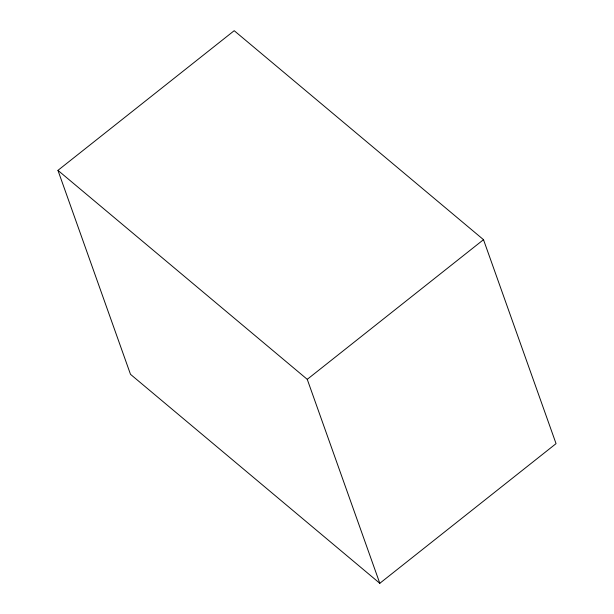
<?xml version="1.0" encoding="UTF-8"?>
<svg xmlns="http://www.w3.org/2000/svg" width="614" height="614" viewBox="0 0 614 614"><rect width="100%" height="100%" fill="white"/><g stroke="black" fill="none" stroke-linecap="round" stroke-linejoin="round"><path stroke-width="0.92" d="M57.946 170.362L234.195 30.7L483.502 239.675L556.054 443.638L379.805 583.3L130.498 374.325L57.946 170.362L307.253 379.337L379.805 583.3M307.253 379.337L483.502 239.675"/></g></svg>
